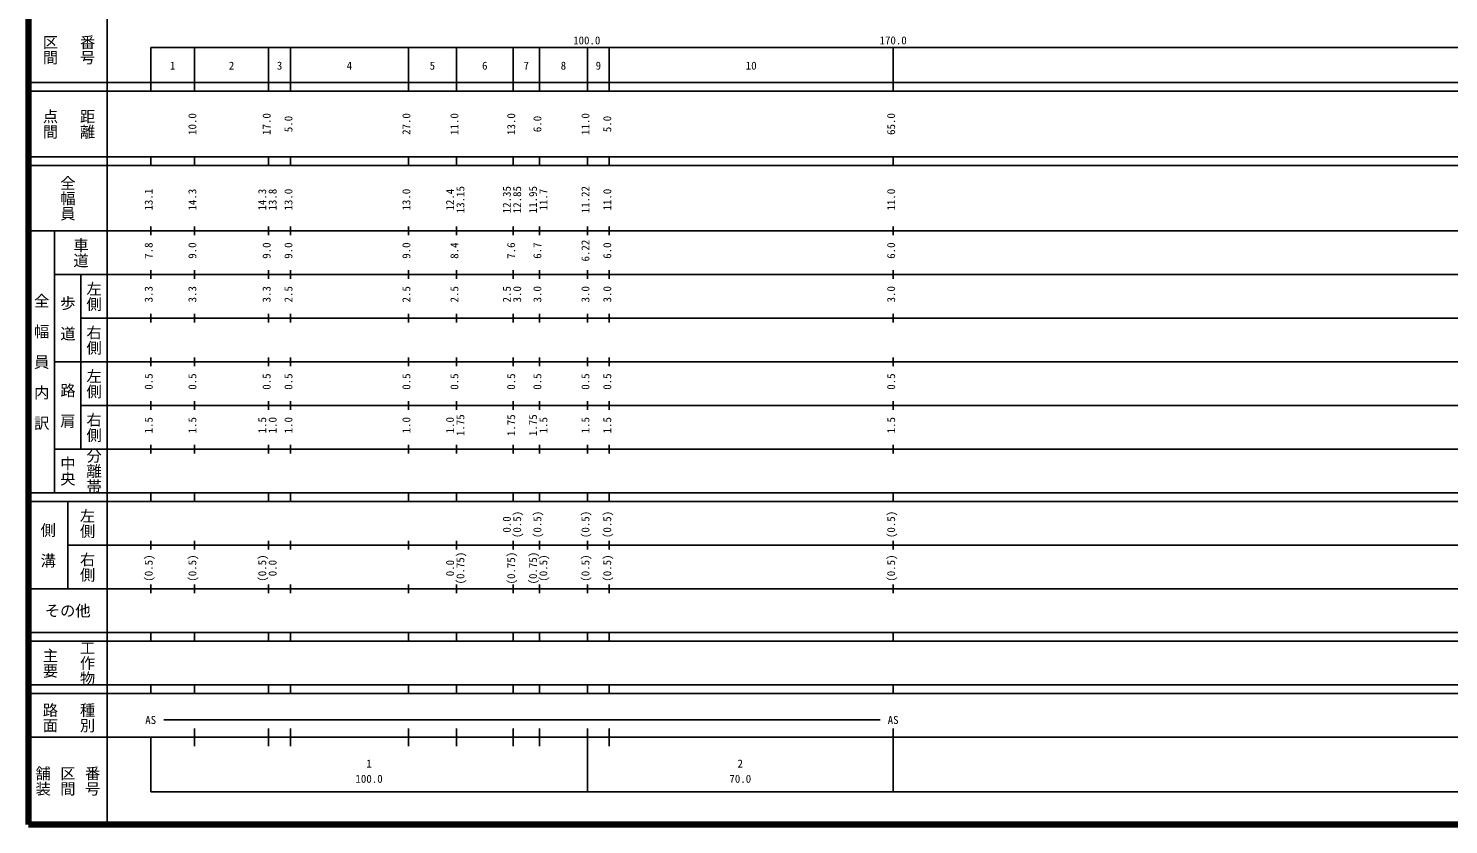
# Model space of a CAD drawing. Units: millimetres on the paper, enlarged 1000 times. Extents: x 40000 to 680000, y 20000 to 380000.
# Drawn here: x 40000 to 365183, y 20000 to 202409 of the extents above; entities that cross this region are included whole.
import ezdxf
from ezdxf.enums import TextEntityAlignment as Align

# ---------------------------------------------------------------- set-up
doc = ezdxf.new("R2010")
doc.units = ezdxf.units.MM
doc.header["$LTSCALE"] = 1000
doc.layers.add('M-TTL', color=2, linetype='Continuous', lineweight=140)
doc.layers.add('M-TTL-BAND', color=7, linetype='Continuous', lineweight=25)
doc.styles.add('@ＭＳ ゴシック', font='')
doc.styles.add('ＭＳ ゴシック', font='')
doc.styles.get('@ＭＳ ゴシック').set_extended_font_data('@MS Gothic')
doc.styles.get('ＭＳ ゴシック').set_extended_font_data('MS Gothic')

msp = doc.modelspace()

# ---------------------------------------------------------------- linework, layer by layer
at = {"layer": 'M-TTL'}
for p, q in [((40000, 380000), (40000, 20000)), ((40000, 20000), (680000, 20000))]:
    msp.add_line(p, q, dxfattribs=at)
at = {"layer": 'M-TTL-BAND'}
for p, q in [((58000, 370000), (58000, 20000)), ((68000, 198000), (579000, 198000)), ((68000, 198000), (68000, 188000)), ((78000, 188000), (78000, 198000)), ((95000, 188000), (95000, 198000)), ((100000, 188000), (100000, 198000)), ((127000, 188000), (127000, 198000)), ((138000, 188000), (138000, 198000)), ((151000, 188000), (151000, 198000)), ((157000, 188000), (157000, 198000)), ((168000, 188000), (168000, 198000)), ((173000, 188000), (173000, 198000)), ((238000, 188000), (238000, 198000)), ((40000, 190000), (579000, 190000)), ((40000, 188000), (579000, 188000)), ((40000, 173000), (579000, 173000)), ((68000, 171000), (68000, 173000)), ((78000, 171000), (78000, 173000)), ((95000, 171000), (95000, 173000)), ((100000, 171000), (100000, 173000)), ((127000, 171000), (127000, 173000)), ((138000, 171000), (138000, 173000)), ((151000, 171000), (151000, 173000)), ((157000, 171000), (157000, 173000)), ((168000, 171000), (168000, 173000)), ((173000, 171000), (173000, 173000)), ((238000, 171000), (238000, 173000)), ((40000, 171000), (579000, 171000)), ((68000, 155000), (68000, 157000)), ((78000, 155000), (78000, 157000)), ((95000, 155000), (95000, 157000)), ((100000, 155000), (100000, 157000)), ((127000, 155000), (127000, 157000)), ((138000, 155000), (138000, 157000)), ((151000, 155000), (151000, 157000)), ((157000, 155000), (157000, 157000)), ((168000, 155000), (168000, 157000)), ((173000, 155000), (173000, 157000)), ((238000, 155000), (238000, 157000)), ((40000, 156000), (579000, 156000)), ((46000, 96000), (46000, 156000)), ((68000, 145000), (68000, 147000)), ((78000, 145000), (78000, 147000)), ((95000, 145000), (95000, 147000)), ((100000, 145000), (100000, 147000)), ((127000, 145000), (127000, 147000)), ((138000, 145000), (138000, 147000)), ((151000, 145000), (151000, 147000)), ((157000, 145000), (157000, 147000)), ((168000, 145000), (168000, 147000)), ((173000, 145000), (173000, 147000)), ((238000, 145000), (238000, 147000)), ((46000, 146000), (579000, 146000)), ((52000, 146000), (52000, 106000)), ((68000, 135000), (68000, 137000)), ((78000, 135000), (78000, 137000)), ((95000, 135000), (95000, 137000)), ((100000, 135000), (100000, 137000)), ((127000, 135000), (127000, 137000)), ((138000, 135000), (138000, 137000)), ((151000, 135000), (151000, 137000)), ((157000, 135000), (157000, 137000)), ((168000, 135000), (168000, 137000)), ((173000, 135000), (173000, 137000)), ((238000, 135000), (238000, 137000)), ((52000, 136000), (579000, 136000)), ((68000, 125000), (68000, 127000)), ((78000, 125000), (78000, 127000)), ((95000, 125000), (95000, 127000)), ((100000, 125000), (100000, 127000)), ((127000, 125000), (127000, 127000)), ((138000, 125000), (138000, 127000)), ((151000, 125000), (151000, 127000)), ((157000, 125000), (157000, 127000)), ((168000, 125000), (168000, 127000)), ((173000, 125000), (173000, 127000)), ((238000, 125000), (238000, 127000)), ((46000, 126000), (579000, 126000)), ((52000, 116000), (579000, 116000)), ((68000, 115000), (68000, 117000)), ((78000, 115000), (78000, 117000)), ((95000, 115000), (95000, 117000)), ((100000, 115000), (100000, 117000)), ((127000, 115000), (127000, 117000)), ((138000, 115000), (138000, 117000)), ((151000, 115000), (151000, 117000)), ((157000, 115000), (157000, 117000)), ((168000, 115000), (168000, 117000)), ((173000, 115000), (173000, 117000)), ((238000, 115000), (238000, 117000)), ((46000, 106000), (579000, 106000)), ((68000, 105000), (68000, 107000)), ((78000, 105000), (78000, 107000)), ((95000, 105000), (95000, 107000)), ((100000, 105000), (100000, 107000)), ((127000, 105000), (127000, 107000)), ((138000, 105000), (138000, 107000)), ((151000, 105000), (151000, 107000)), ((157000, 105000), (157000, 107000)), ((168000, 105000), (168000, 107000)), ((173000, 105000), (173000, 107000)), ((238000, 105000), (238000, 107000)), ((40000, 96000), (579000, 96000)), ((68000, 94000), (68000, 96000)), ((78000, 94000), (78000, 96000)), ((95000, 94000), (95000, 96000)), ((100000, 94000), (100000, 96000)), ((127000, 94000), (127000, 96000)), ((138000, 94000), (138000, 96000)), ((151000, 94000), (151000, 96000)), ((157000, 94000), (157000, 96000)), ((168000, 94000), (168000, 96000)), ((173000, 94000), (173000, 96000)), ((238000, 94000), (238000, 96000)), ((40000, 94000), (579000, 94000)), ((49000, 94000), (49000, 74000)), ((68000, 83000), (68000, 85000)), ((78000, 83000), (78000, 85000)), ((95000, 83000), (95000, 85000)), ((100000, 83000), (100000, 85000)), ((127000, 83000), (127000, 85000)), ((138000, 83000), (138000, 85000)), ((151000, 83000), (151000, 85000)), ((157000, 83000), (157000, 85000)), ((168000, 83000), (168000, 85000)), ((173000, 83000), (173000, 85000)), ((238000, 83000), (238000, 85000)), ((49000, 84000), (579000, 84000)), ((68000, 73000), (68000, 75000)), ((78000, 73000), (78000, 75000)), ((95000, 73000), (95000, 75000)), ((100000, 73000), (100000, 75000)), ((127000, 73000), (127000, 75000)), ((138000, 73000), (138000, 75000)), ((151000, 73000), (151000, 75000)), ((157000, 73000), (157000, 75000)), ((168000, 73000), (168000, 75000)), ((173000, 73000), (173000, 75000)), ((238000, 73000), (238000, 75000)), ((40000, 74000), (579000, 74000)), ((40000, 64000), (579000, 64000)), ((40000, 62000), (579000, 62000)), ((68000, 62000), (68000, 64000)), ((78000, 62000), (78000, 64000)), ((95000, 62000), (95000, 64000)), ((100000, 62000), (100000, 64000)), ((127000, 62000), (127000, 64000)), ((138000, 62000), (138000, 64000)), ((151000, 62000), (151000, 64000)), ((157000, 62000), (157000, 64000)), ((168000, 62000), (168000, 64000)), ((173000, 62000), (173000, 64000)), ((238000, 62000), (238000, 64000)), ((40000, 52000), (579000, 52000)), ((40000, 50000), (579000, 50000)), ((68000, 50000), (68000, 52000)), ((78000, 50000), (78000, 52000)), ((95000, 50000), (95000, 52000)), ((100000, 50000), (100000, 52000)), ((127000, 50000), (127000, 52000)), ((138000, 50000), (138000, 52000)), ((151000, 50000), (151000, 52000)), ((157000, 50000), (157000, 52000)), ((168000, 50000), (168000, 52000)), ((173000, 50000), (173000, 52000)), ((238000, 50000), (238000, 52000)), ((71000, 44000), (235000, 44000)), ((40000, 40000), (579000, 40000)), ((68000, 40000), (68000, 27500)), ((78000, 38000), (78000, 42000)), ((95000, 38000), (95000, 42000)), ((100000, 38000), (100000, 42000)), ((127000, 38000), (127000, 42000)), ((138000, 38000), (138000, 42000)), ((151000, 38000), (151000, 42000)), ((157000, 38000), (157000, 42000)), ((168000, 27500), (168000, 42000)), ((173000, 38000), (173000, 42000)), ((238000, 27500), (238000, 42000)), ((68000, 27500), (579000, 27500))]:
    msp.add_line(p, q, dxfattribs=at)

# ---------------------------------------------------------------- texts
at = {"layer": 'M-TTL-BAND', "style": '@ＭＳ ゴシック'}
for s, p in [('区間', (45000, 197500)), ('番号', (53500, 197500)), ('点間', (45000, 180500)), ('距離', (53500, 180500)), ('全幅員', (49000, 163500)), ('車道', (52000, 151000)), ('左側', (55000, 141000)), ('全\u3000幅\u3000員\u3000内\u3000訳', (43000, 126000)), ('歩\u3000道', (49000, 136000)), ('右側', (55000, 131000)), ('左側', (55000, 121000)), ('路\u3000肩', (49000, 116000)), ('右側', (55000, 111000)), ('中央', (49000, 101000)), ('分離帯', (55000, 101000)), ('左側', (53500, 89000)), ('側\u3000溝', (44500, 84000)), ('右側', (53500, 79000)), ('主要', (45000, 57000)), ('工作物', (53500, 57000)), ('路面', (45000, 44500)), ('種別', (53500, 44500)), ('舗装', (43333, 30000)), ('区間', (49000, 30000)), ('番号', (54667, 30000))]:
    msp.add_text(s, height=2566, rotation=270, dxfattribs=at).set_placement(p, align=Align.MIDDLE_CENTER)
at = {"layer": 'M-TTL-BAND', "style": 'ＭＳ ゴシック'}
for s, p in [('100.0', (167844, 198195)), ('170.0', (238000, 198195)), ('1', (73000, 192405)), ('2', (86500, 192405)), ('3', (97500, 192405)), ('4', (113500, 192405)), ('5', (132500, 192405)), ('6', (144500, 192405)), ('7', (154000, 192405)), ('8', (162500, 192405)), ('9', (170500, 192405)), ('10', (205500, 192405)), ('AS', (68000, 42500)), ('AS', (238000, 42500)), ('1', (118000, 32523)), ('2', (203000, 32523)), ('100.0', (118000, 29033)), ('70.0', (203000, 29033))]:
    msp.add_text(s, height=1833, dxfattribs=at).set_placement(p, align=Align.BOTTOM_CENTER)
for s, p in [('10.0', (79000, 180500)), ('17.0', (96000, 180500)), ('5.0', (101000, 180500)), ('27.0', (128000, 180500)), ('11.0', (139000, 180500)), ('13.0', (152000, 180500)), ('6.0', (158000, 180500)), ('11.0', (169000, 180500)), ('5.0', (174000, 180500)), ('65.0', (239000, 180500)), ('13.15', (140370, 163174)), ('12.35', (151000, 163174)), ('12.85', (153370, 163174)), ('11.95', (157000, 163174)), ('11.22', (169000, 163174)), ('13.1', (69000, 163174)), ('14.3', (79000, 163174)), ('14.3', (95000, 163174)), ('13.8', (97370, 163174)), ('13.0', (101000, 163174)), ('13.0', (128000, 163174)), ('12.4', (138000, 163174)), ('11.7', (159370, 163174)), ('11.0', (174000, 163174)), ('11.0', (239000, 163174)), ('7.8', (69000, 151500)), ('9.0', (79000, 151500)), ('9.0', (96000, 151500)), ('9.0', (101000, 151500)), ('9.0', (128000, 151500)), ('8.4', (139000, 151500)), ('7.6', (152000, 151500)), ('6.7', (158000, 151500)), ('6.22', (169000, 151500)), ('6.0', (174000, 151500)), ('6.0', (239000, 151500)), ('3.3', (69000, 141500)), ('3.3', (79000, 141500)), ('3.3', (96000, 141500)), ('2.5', (101000, 141500)), ('2.5', (128000, 141500)), ('2.5', (139000, 141500)), ('2.5', (151000, 141500)), ('3.0', (153370, 141500)), ('3.0', (158000, 141500)), ('3.0', (169000, 141500)), ('3.0', (174000, 141500)), ('3.0', (239000, 141500)), ('0.5', (69000, 121500)), ('0.5', (79000, 121500)), ('0.5', (96000, 121500)), ('0.5', (101000, 121500)), ('0.5', (128000, 121500)), ('0.5', (139000, 121500)), ('0.5', (152000, 121500)), ('0.5', (158000, 121500)), ('0.5', (169000, 121500)), ('0.5', (174000, 121500)), ('0.5', (239000, 121500)), ('1.75', (140370, 111500)), ('1.75', (152000, 111500)), ('1.75', (157000, 111500)), ('1.5', (69000, 111500)), ('1.5', (79000, 111500)), ('1.5', (95000, 111500)), ('1.0', (97370, 111500)), ('1.0', (101000, 111500)), ('1.0', (128000, 111500)), ('1.0', (138000, 111500)), ('1.5', (159370, 111500)), ('1.5', (169000, 111500)), ('1.5', (174000, 111500)), ('1.5', (239000, 111500)), ('(0.5)', (153370, 88764)), ('(0.5)', (158000, 88764)), ('(0.5)', (169000, 88764)), ('(0.5)', (174000, 88764)), ('(0.5)', (239000, 88764)), ('0.0', (151000, 88764)), ('(0.5)', (69000, 78764)), ('(0.5)', (79000, 78764)), ('(0.5)', (95000, 78764)), ('(0.75)', (140370, 78764)), ('(0.75)', (152000, 78764)), ('(0.75)', (157000, 78764)), ('(0.5)', (159370, 78764)), ('(0.5)', (169000, 78764)), ('(0.5)', (174000, 78764)), ('(0.5)', (239000, 78764)), ('0.0', (97370, 78764)), ('0.0', (138000, 78764))]:
    msp.add_text(s, height=1833, rotation=90, dxfattribs=at).set_placement(p, align=Align.BOTTOM_CENTER)
msp.add_text('その他', height=2566, dxfattribs=at).set_placement((49000, 69000), align=Align.MIDDLE_CENTER)

doc.saveas('drawing.dxf')
